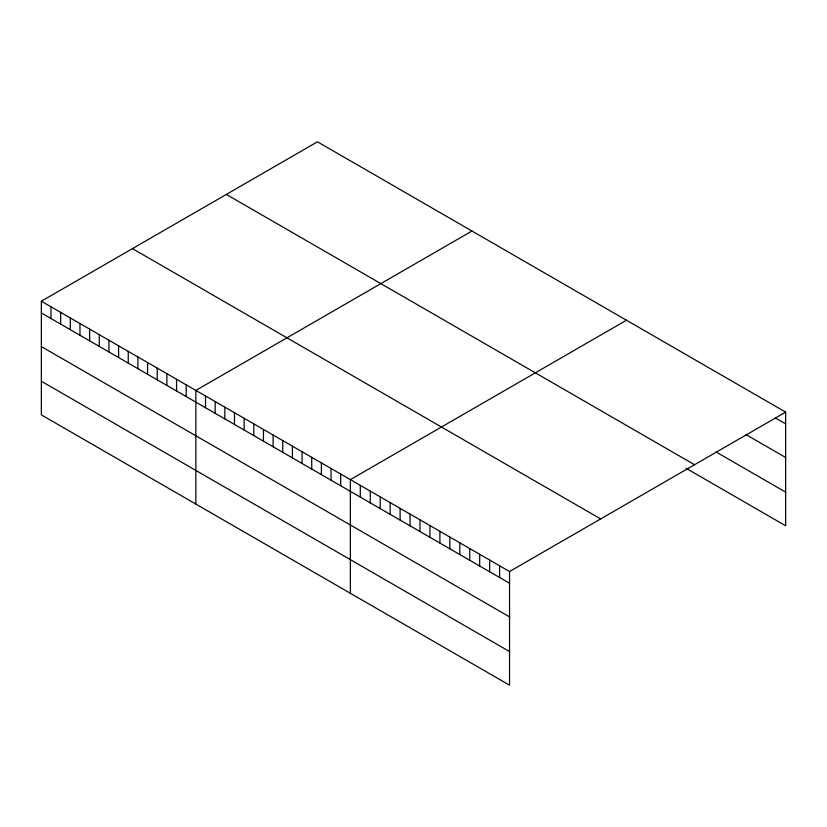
<?xml version="1.0" encoding="UTF-8"?>
<svg xmlns="http://www.w3.org/2000/svg" width="827" height="827" viewBox="0 0 827 827"><rect width="100%" height="100%" fill="white"/><g stroke="black" fill="none" stroke-linecap="round" stroke-linejoin="round"><path stroke-width="1.24" d="M41.35 301.224L509.546 571.529L509.546 685.18L41.35 414.875L41.35 301.224L317.454 141.82L785.65 412.125L785.65 525.776L686.162 468.33M471.959 231.022L195.854 390.427L195.854 504.077M626.463 320.225L350.359 479.629L350.359 593.279M509.546 571.529L785.65 412.125M775.705 418.111L785.65 423.848M745.851 434.506L785.65 457.486M716.006 451.935L785.65 492.137M226.34 194.417L694.535 464.733M132.465 248.617L600.66 518.932M41.35 312.947L509.546 583.262M41.35 346.585L509.546 616.89M41.35 381.237L509.546 651.552M499.591 565.792L499.591 577.515M489.646 560.044L489.646 571.777M479.701 554.297L479.701 566.03M469.746 548.559L469.746 560.282M459.802 542.812L459.802 554.545M449.847 537.074L449.847 548.797M439.902 531.327L439.902 543.05M429.947 525.579L429.947 537.312M420.002 519.842L420.002 531.565M410.058 514.094L410.058 525.817M400.103 508.347L400.103 520.08M390.158 502.609L390.158 514.332M380.203 496.862L380.203 508.584M370.258 491.114L370.258 502.847M360.303 485.377L360.303 497.099M340.703 474.057L340.703 485.78M331.048 468.475L331.048 480.208M321.393 462.903L321.393 474.626M311.727 457.331L311.727 469.054M302.072 451.749L302.072 463.482M292.417 446.177L292.417 457.91M282.762 440.605L282.762 452.328M273.106 435.023L273.106 446.756M263.451 429.451L263.451 441.184M253.796 423.879L253.796 435.602M244.141 418.307L244.141 430.03M234.475 412.725L234.475 424.458M224.82 407.153L224.82 418.875M215.165 401.581L215.165 413.304M205.51 395.999L205.51 407.732M186.199 384.855L186.199 396.578M176.544 379.273L176.544 391.006M166.889 373.701L166.889 385.423M157.223 368.129L157.223 379.851M147.568 362.546L147.568 374.28M137.913 356.975L137.913 368.708M128.257 351.403L128.257 363.125M118.602 345.831L118.602 357.553M108.947 340.248L108.947 351.982M99.292 334.677L99.292 346.399M89.636 329.105L89.636 340.827M79.971 323.522L79.971 335.255M70.316 317.95L70.316 329.673M60.66 312.379L60.66 324.101M51.005 306.796L51.005 318.529"/></g></svg>
